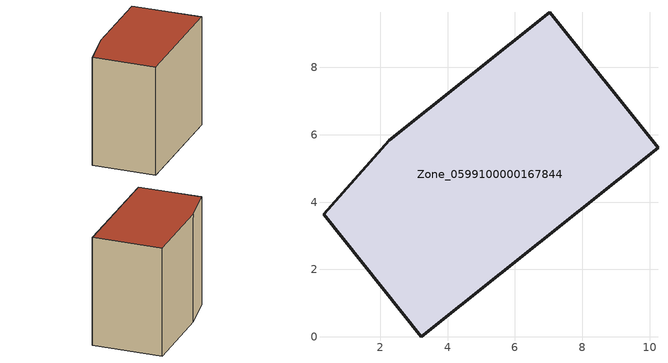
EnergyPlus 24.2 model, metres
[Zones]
Zone_0599100000167844
 floor ground (C_G): 0.31,3.64 2.26,5.83 7.04,9.64 10.25,5.62 3.21,0 z0
 wall outside (C_F): 10.25,5.62 7.04,9.64 2.26,5.83 0.31,3.64 3.21,0 10.25,5.62 z0:8.16
 roof outside (C_R): 2.26,5.83 0.31,3.64 3.21,0 10.25,5.62 7.04,9.64 z8.16
[BUILDING]
Pand.0599100000167844: North Axis=0; Terrain=City; Loads Convergence Tolerance Value=0.04; Temperature Convergence Tolerance Value=0.4; Solar Distribution=FullExterior; Maximum Number of Warmup Days=25; Minimum Number of Warmup Days=1
[Site:Location]
Rotterdam.The.Hague.AP_ZH_NLD Design_Conditions: Latitude=51.96; Longitude=4.45; Time Zone=1; Elevation=-4.5
[SITE:GROUNDTEMPERATURE:BUILDINGSURFACE]
18, 18, 18, 18, 18, 18, 18, 18, 18, 18, 18, 18
[MATERIAL] Thermal Absorptance=0.9; Solar Absorptance=0.7; Visible Absorptance=0.7
Name | Roughness | Thickness | Conductivity | Density | Specific Heat
G.TC.1975-1991 | MediumSmooth | 0.15 | 0.288461 | 540 | 1210
F.TC.1975-1991 | Rough | 0.3 | 0.230769 | 1920 | 840
R.TC.1975-1991 | MediumRough | 0.2 | 0.153846 | 1500 | 1000
[CONSTRUCTION]
C_G: G.TC.1975-1991
C_F: F.TC.1975-1991
C_R: R.TC.1975-1991
[ZONE]
Zone_0599100000167844: Type=1; Multiplier=1; Ceiling Height=Autocalculate; Volume=Autocalculate; Floor Area=autocalculate; Part of Total Floor Area=Yes
[ZONEINFILTRATION:DESIGNFLOWRATE]
Infil_Zone_0599100000167844: Zone or ZoneList or Space or SpaceList=Zone_0599100000167844; Schedule=AlwaysOn; Design Flow Rate Calculation Method=Flow/Area; Flow Rate per Floor Area=0.003; Constant Term Coefficient=1; Temperature Term Coefficient=0; Velocity Term Coefficient=0; Velocity Squared Term Coefficient=0
[HVACTEMPLATE:ZONE:IDEALLOADSAIRSYSTEM]
Zone_0599100000167844: Maximum Heating Supply Air Temperature=50; Minimum Cooling Supply Air Temperature=13; Maximum Heating Supply Air Humidity Ratio=0.0156; Minimum Cooling Supply Air Humidity Ratio=0.0077; Heating Limit=NoLimit; Cooling Limit=NoLimit; Dehumidification Control Type=ConstantSensibleHeatRatio; Cooling Sensible Heat Ratio=0.7; Dehumidification Setpoint=60; Humidification Control Type=None; Humidification Setpoint=30; Outdoor Air Method=None; Outdoor Air Flow Rate per Person=0.00944; Outdoor Air Flow Rate per Zone Floor Area=0; Outdoor Air Flow Rate per Zone=0; Demand Controlled Ventilation Type=None; Outdoor Air Economizer Type=NoEconomizer; Heat Recovery Type=None; Sensible Heat Recovery Effectiveness=0.7; Latent Heat Recovery Effectiveness=0.65
[ZONECONTROL:THERMOSTAT]
ThermostatControl_Zone_0599100000167844: Zone or ZoneList=Zone_0599100000167844; Control Type Schedule=DualSetpointControlType; Control 1=Thermostat_Zone_0599100000167844; Temperature Difference Between Cutout And Setpoint=0
[THERMOSTATSETPOINT:DUALSETPOINT]
Thermostat_Zone_0599100000167844: Heating Setpoint Temperature Schedule=HeatingSetpoint_Zone_0599100000167844; Cooling Setpoint Temperature Schedule=CoolingSetpoint_Zone_0599100000167844
[SCHEDULE:COMPACT]
HeatingSetpoint_Zone_0599100000167844: Through: 12/31, For: AllDays, Until: 24:00, 21
CoolingSetpoint_Zone_0599100000167844: Through: 12/31, For: AllDays, Until: 24:00, 24
DualSetpointControlType: Through: 12/31, For: AllDays, Until: 24:00, 4
AlwaysOn: Through: 12/31, For: AllDays, Until: 24:00, 1
